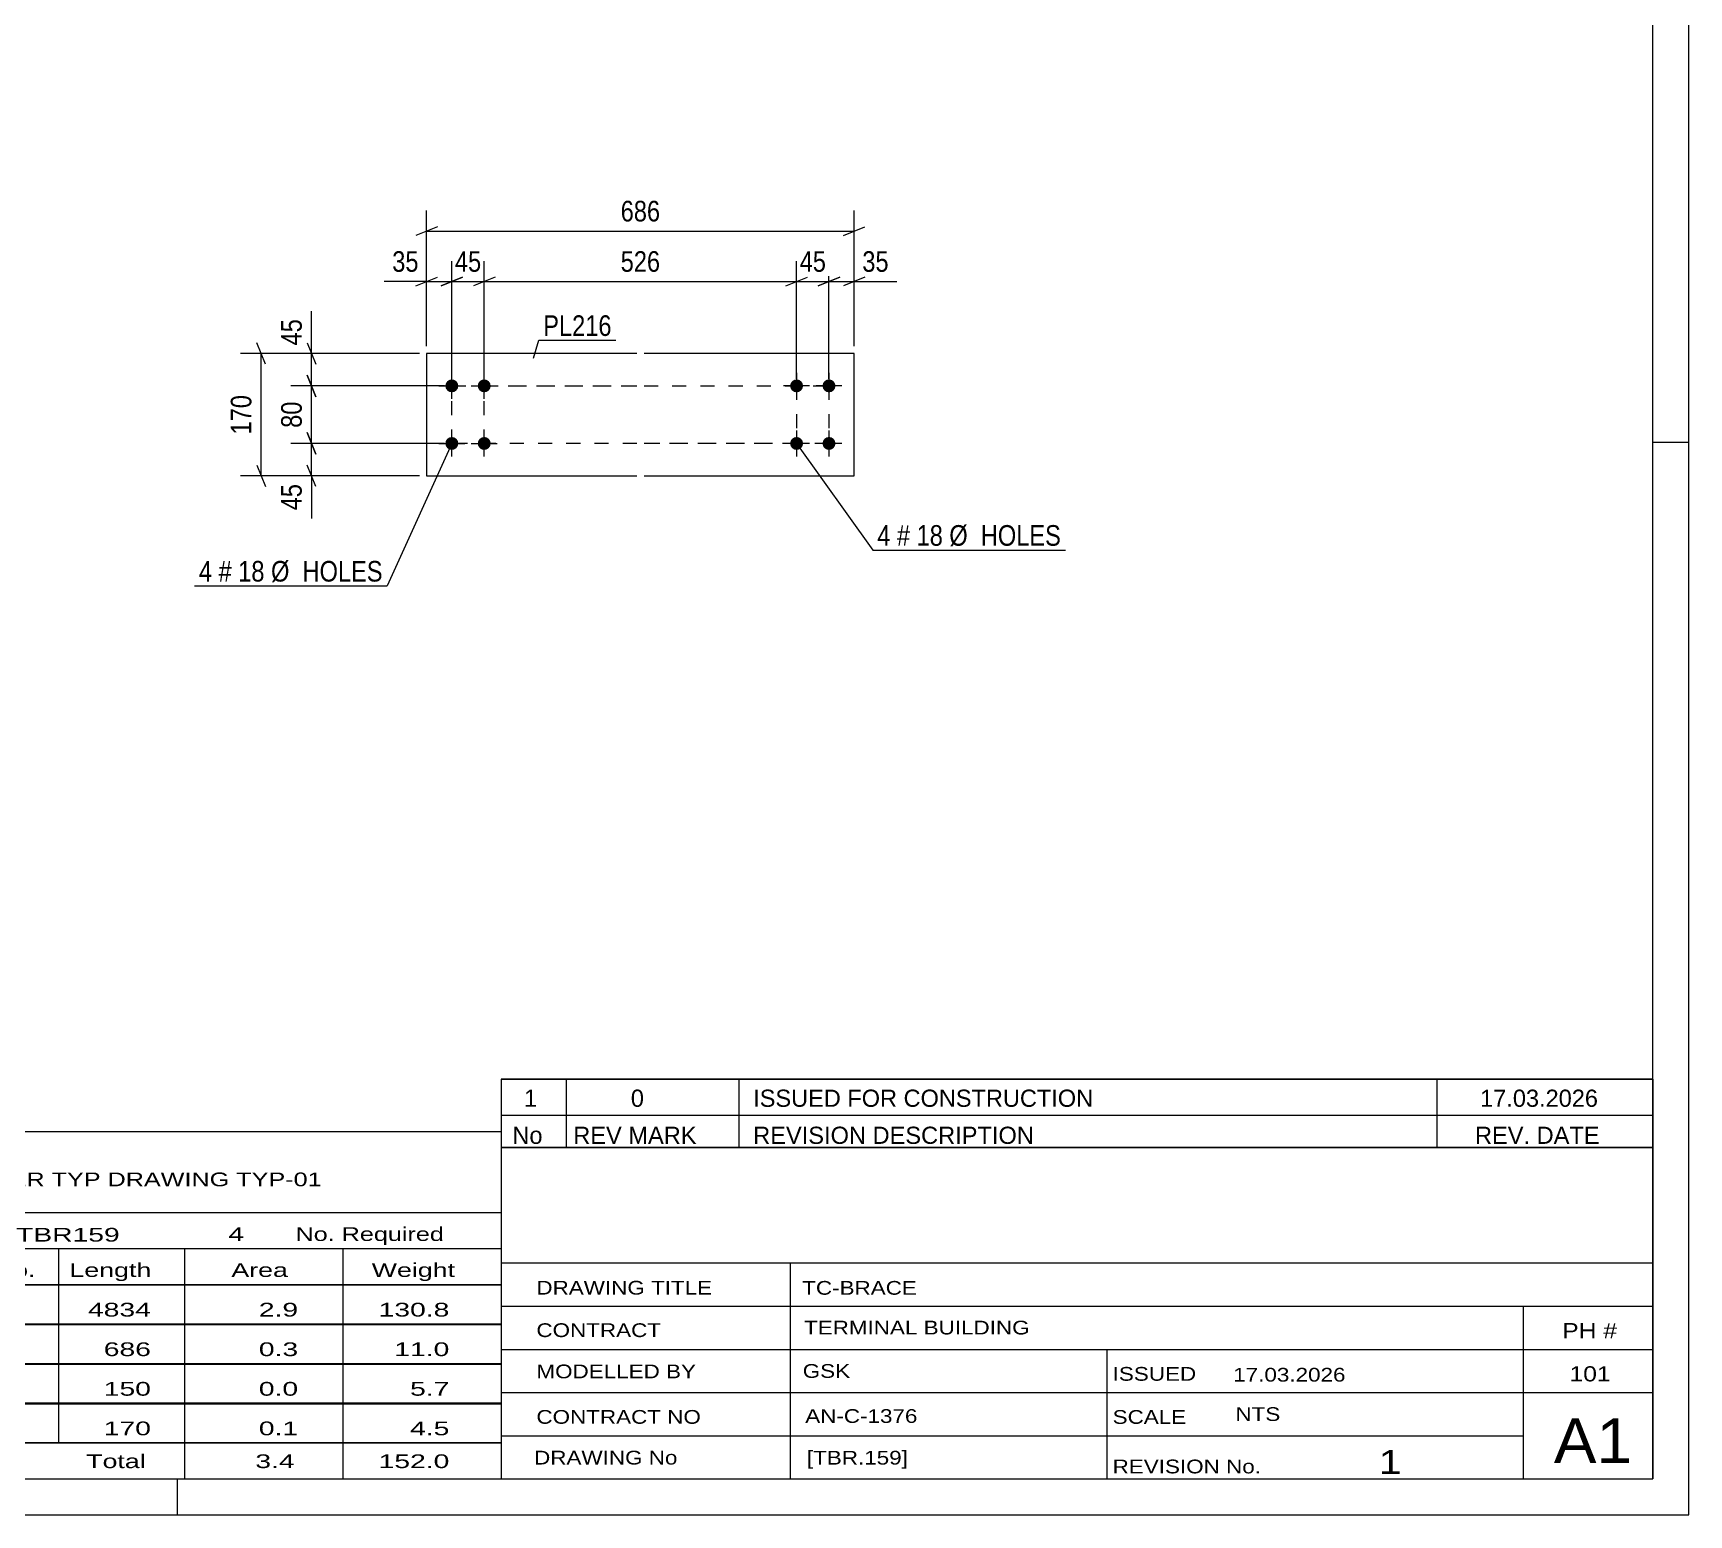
# Model space of a CAD drawing. Header units: millimetres. Extents: x 0 to 594, y 0 to 420.
# Drawn here: x 364 to 594, y 0 to 205.9 of the extents above; entities that cross this region are included whole.
import ezdxf

# ---------------------------------------------------------------- set-up
doc = ezdxf.new("R2010")
doc.units = ezdxf.units.MM
doc.linetypes.add('DXK_LINE_DOT2', pattern=[3.9198, 1.9599, -1.9599])
doc.styles.add('Arial Narrow', font='ARIALN.TTF', dxfattribs={"height": 0.2})

# ---------------------------------------------------------------- blocks, each defined once
blk = doc.blocks.new('Unknown-580609571-1130')
at = {"color": 5, "linetype": 'Continuous'}
for p, q in [((594, 0), (594, 420)), ((589, 5), (589, 415)), ((594, 149), (589, 149)), ((5, 5), (589, 5)), ((384, 0), (384, 5)), ((0, 0), (594, 0))]:
    blk.add_line(p, q, dxfattribs=at)
blk = doc.blocks.new('Bolt-580609571-3850 - 3848')
at = {"linetype": 'Continuous'}
for points in [[(470.03, 155.97, -1), (470.03, 157.77, -1)], [(474.53, 155.97, -1), (474.53, 157.77, -1)], [(470.03, 147.97, -1), (470.03, 149.77, -1)], [(474.53, 147.97, -1), (474.53, 149.77, -1)]]:
    blk.add_hatch(color=1, dxfattribs=at).paths.add_polyline_path(points)
at = {"color": 1, "linetype": 'Continuous'}
for p, q in [((471.83, 156.87), (468.23, 156.87)), ((470.03, 158.67), (470.03, 155.07)), ((476.33, 156.87), (472.73, 156.87)), ((474.53, 158.67), (474.53, 155.07)), ((470.03, 150.67), (470.03, 147.07)), ((474.53, 150.67), (474.53, 147.07)), ((471.83, 148.87), (468.23, 148.87)), ((476.33, 148.87), (472.73, 148.87))]:
    blk.add_line(p, q, dxfattribs=at)
blk = doc.blocks.new('Part-580609571-3849 - 3848')
at = {"color": 2, "linetype": 'Continuous'}
for p, q in [((447.83, 161.37), (418.63, 161.37)), ((418.63, 161.37), (418.63, 144.37)), ((478.03, 161.37), (448.83, 161.37)), ((478.03, 144.37), (478.03, 161.37)), ((418.63, 144.37), (447.83, 144.37)), ((448.83, 144.37), (478.03, 144.37))]:
    blk.add_line(p, q, dxfattribs=at)
blk = doc.blocks.new('Bolt-580609571-3851 - 3848')
at = {"linetype": 'Continuous'}
for points in [[(422.13, 157.77, -1), (422.13, 155.97, -1)], [(426.63, 157.77, -1), (426.63, 155.97, -1)], [(422.13, 149.77, -1), (422.13, 147.97, -1)], [(426.63, 149.77, -1), (426.63, 147.97, -1)]]:
    blk.add_hatch(color=1, dxfattribs=at).paths.add_polyline_path(points)
at = {"color": 1, "linetype": 'Continuous'}
for p, q in [((420.33, 156.87), (423.93, 156.87)), ((422.13, 155.07), (422.13, 158.67)), ((424.83, 156.87), (428.43, 156.87)), ((426.63, 155.07), (426.63, 158.67)), ((422.13, 147.07), (422.13, 150.67)), ((426.63, 147.07), (426.63, 150.67)), ((420.33, 148.87), (423.93, 148.87)), ((424.83, 148.87), (428.43, 148.87))]:
    blk.add_line(p, q, dxfattribs=at)
blk = doc.blocks.new('Rectangle-580609571-4041 - 3848')
at = {"color": 1, "linetype": 'DXK_LINE_DOT2'}
for p, q in [((422.13, 156.87), (447.83, 156.87)), ((422.13, 148.87), (422.13, 156.87)), ((448.83, 156.87), (474.53, 156.87)), ((474.53, 156.87), (474.53, 148.87)), ((447.83, 148.87), (422.13, 148.87)), ((474.53, 148.87), (448.83, 148.87))]:
    blk.add_line(p, q, dxfattribs=at)
blk = doc.blocks.new('Rectangle-580609571-4051 - 3848')
at = {"color": 1, "linetype": 'DXK_LINE_DOT2'}
for p, q in [((426.63, 156.87), (447.83, 156.87)), ((426.63, 148.87), (426.63, 156.87)), ((448.83, 156.87), (470.03, 156.87)), ((470.03, 156.87), (470.03, 148.87)), ((447.83, 148.87), (426.63, 148.87)), ((470.03, 148.87), (448.83, 148.87))]:
    blk.add_line(p, q, dxfattribs=at)
blk = doc.blocks.new('StraightDimension-580609571-4018 - 3848')
at = {"color": 7, "linetype": 'Continuous'}
for p, q in [((402.03, 150.37), (403.23, 147.37)), ((421.13, 148.87), (399.78, 148.87)), ((402.63, 144.37), (402.63, 148.87)), ((403.23, 142.87), (402.03, 145.87)), ((417.63, 144.37), (399.78, 144.37))]:
    blk.add_line(p, q, dxfattribs=at)
at = {"color": 0}
blk.add_wipeout([(401.88, 143.84), (397.68, 143.84), (397.68, 138.98), (401.88, 138.98)], dxfattribs=at)
at = {"color": 7, "linetype": 'Continuous'}
blk.add_line((402.63, 144.37), (402.63, 138.46), dxfattribs=at)
blk.add_line((402.63, 144.37), (402.63, 138.46), dxfattribs=at)
at = {"color": 3, "style": 'Arial Narrow'}
blk.add_text('45', height=2.863, rotation=90.0002, dxfattribs=at).set_placement((401.28, 139.58))
blk = doc.blocks.new('StraightDimension-580609571-3859 - 3848')
at = {"color": 7, "linetype": 'Continuous'}
for p, q in [((422.13, 157.87), (422.13, 174.22)), ((426.63, 157.87), (426.63, 174.22)), ((420.63, 170.77), (423.63, 171.97)), ((422.13, 171.37), (426.63, 171.37)), ((428.13, 171.97), (425.13, 170.77))]:
    blk.add_line(p, q, dxfattribs=at)
at = {"color": 0}
blk.add_wipeout([(426.81, 172.12), (426.81, 176.32), (421.96, 176.32), (421.96, 172.12)], dxfattribs=at)
at = {"color": 3, "style": 'Arial Narrow'}
blk.add_text('45', height=2.863, dxfattribs=at).set_placement((422.56, 172.72))
blk = doc.blocks.new('StraightDimension-580609571-3856 - 3848')
at = {"color": 7, "linetype": 'Continuous'}
for p, q in [((474.53, 157.87), (474.53, 174.22)), ((478.03, 162.37), (478.03, 174.22)), ((473.03, 170.77), (476.03, 171.97)), ((474.53, 171.37), (478.03, 171.37)), ((479.53, 171.97), (476.53, 170.77))]:
    blk.add_line(p, q, dxfattribs=at)
at = {"color": 0}
blk.add_wipeout([(483.41, 172.12), (483.41, 176.32), (478.56, 176.32), (478.56, 172.12)], dxfattribs=at)
at = {"color": 7, "linetype": 'Continuous'}
blk.add_line((478.03, 171.37), (483.94, 171.37), dxfattribs=at)
blk.add_line((478.03, 171.37), (483.94, 171.37), dxfattribs=at)
at = {"color": 3, "style": 'Arial Narrow'}
blk.add_text('35', height=2.863, dxfattribs=at).set_placement((479.16, 172.72))
blk = doc.blocks.new('StraightDimension-580609571-3857 - 3848')
at = {"color": 7, "linetype": 'Continuous'}
for p, q in [((470.03, 157.87), (470.03, 174.22)), ((474.53, 157.87), (474.53, 174.22)), ((468.53, 170.77), (471.53, 171.97)), ((470.03, 171.37), (474.53, 171.37)), ((476.03, 171.97), (473.03, 170.77))]:
    blk.add_line(p, q, dxfattribs=at)
at = {"color": 0}
blk.add_wipeout([(474.71, 172.12), (474.71, 176.32), (469.86, 176.32), (469.86, 172.12)], dxfattribs=at)
at = {"color": 3, "style": 'Arial Narrow'}
blk.add_text('45', height=2.863, dxfattribs=at).set_placement((470.46, 172.72))
blk = doc.blocks.new('StraightDimension-580609571-3858 - 3848')
at = {"color": 7, "linetype": 'Continuous'}
for p, q in [((426.63, 157.87), (426.63, 174.22)), ((470.03, 157.87), (470.03, 174.22)), ((428.13, 171.97), (425.13, 170.77)), ((426.63, 171.37), (470.03, 171.37)), ((468.53, 170.77), (471.53, 171.97))]:
    blk.add_line(p, q, dxfattribs=at)
at = {"color": 0}
blk.add_wipeout([(451.68, 172.12), (451.68, 176.32), (444.99, 176.32), (444.99, 172.12)], dxfattribs=at)
at = {"color": 3, "style": 'Arial Narrow'}
blk.add_text('526', height=2.863, dxfattribs=at).set_placement((445.59, 172.72))
blk = doc.blocks.new('StraightDimension-580609571-3860 - 3848')
at = {"color": 7, "linetype": 'Continuous'}
for p, q in [((418.63, 162.37), (418.63, 174.22)), ((422.13, 157.87), (422.13, 174.22)), ((417.13, 170.77), (420.13, 171.97)), ((418.63, 171.37), (422.13, 171.37)), ((423.63, 171.97), (420.63, 170.77))]:
    blk.add_line(p, q, dxfattribs=at)
at = {"color": 0}
blk.add_wipeout([(418.11, 172.12), (418.11, 176.32), (413.25, 176.32), (413.25, 172.12)], dxfattribs=at)
at = {"color": 7, "linetype": 'Continuous'}
blk.add_line((418.63, 171.37), (412.73, 171.37), dxfattribs=at)
blk.add_line((418.63, 171.37), (412.73, 171.37), dxfattribs=at)
at = {"color": 3, "style": 'Arial Narrow'}
blk.add_text('35', height=2.863, dxfattribs=at).set_placement((413.85, 172.72))
blk = doc.blocks.new('StraightDimension-580609571-3876 - 3848')
at = {"color": 7, "linetype": 'Continuous'}
for p, q in [((418.63, 162.37), (418.63, 181.22)), ((478.03, 162.37), (478.03, 181.22)), ((420.13, 178.97), (417.13, 177.77)), ((418.63, 178.37), (478.03, 178.37)), ((476.53, 177.77), (479.53, 178.97))]:
    blk.add_line(p, q, dxfattribs=at)
at = {"color": 0}
blk.add_wipeout([(451.68, 179.12), (451.68, 183.32), (444.99, 183.32), (444.99, 179.12)], dxfattribs=at)
at = {"color": 3, "style": 'Arial Narrow'}
blk.add_text('686', height=2.863, dxfattribs=at).set_placement((445.59, 179.72))
blk = doc.blocks.new('StraightDimension-580609571-3896 - 3848')
at = {"color": 7, "linetype": 'Continuous'}
for p, q in [((417.63, 161.37), (392.78, 161.37)), ((396.23, 159.87), (395.03, 162.87)), ((395.63, 144.37), (395.63, 161.37)), ((395.03, 145.87), (396.23, 142.87)), ((417.63, 144.37), (392.78, 144.37))]:
    blk.add_line(p, q, dxfattribs=at)
at = {"color": 0}
blk.add_wipeout([(394.88, 156.21), (390.68, 156.21), (390.68, 149.52), (394.88, 149.52)], dxfattribs=at)
at = {"color": 3, "style": 'Arial Narrow'}
blk.add_text('170', height=2.863, rotation=90.0002, dxfattribs=at).set_placement((394.28, 150.12))
blk = doc.blocks.new('StraightDimension-580609571-4016 - 3848')
at = {"color": 7, "linetype": 'Continuous'}
for p, q in [((417.63, 161.37), (399.78, 161.37)), ((402.03, 162.87), (403.23, 159.87)), ((402.63, 156.87), (402.63, 161.37)), ((421.13, 156.87), (399.78, 156.87)), ((403.23, 155.37), (402.03, 158.37))]:
    blk.add_line(p, q, dxfattribs=at)
at = {"color": 0}
blk.add_wipeout([(401.88, 166.75), (397.68, 166.75), (397.68, 161.89), (401.88, 161.89)], dxfattribs=at)
at = {"color": 7, "linetype": 'Continuous'}
blk.add_line((402.63, 161.37), (402.63, 167.27), dxfattribs=at)
blk.add_line((402.63, 161.37), (402.63, 167.27), dxfattribs=at)
at = {"color": 3, "style": 'Arial Narrow'}
blk.add_text('45', height=2.863, rotation=90.0002, dxfattribs=at).set_placement((401.28, 162.49))
blk = doc.blocks.new('StraightDimension-580609571-4017 - 3848')
at = {"color": 7, "linetype": 'Continuous'}
for p, q in [((421.13, 156.87), (399.78, 156.87)), ((402.03, 158.37), (403.23, 155.37)), ((402.63, 148.87), (402.63, 156.87)), ((403.23, 147.37), (402.03, 150.37)), ((421.13, 148.87), (399.78, 148.87))]:
    blk.add_line(p, q, dxfattribs=at)
at = {"color": 0}
blk.add_wipeout([(401.88, 155.29), (397.68, 155.29), (397.68, 150.44), (401.88, 150.44)], dxfattribs=at)
at = {"color": 3, "style": 'Arial Narrow'}
blk.add_text('80', height=2.863, rotation=90.0002, dxfattribs=at).set_placement((401.28, 151.04))
blk = doc.blocks.new('Unknown-580609571-4788')
at = {"color": 7, "linetype": 'Continuous'}
for p, q in [((269, 53.25), (429, 53.25)), ((269, 42), (269, 53.25)), ((429, 53.25), (429, 42)), ((269, 42), (429, 42)), ((269, 42), (269, 37)), ((429, 42), (429, 37)), ((269, 37), (429, 37)), ((269, 37), (269, 32)), ((293, 37), (293, 32)), ((328.5, 37), (328.5, 32)), ((354.5, 37), (354.5, 32)), ((367.5, 37), (367.5, 32)), ((385, 37), (385, 32)), ((407, 37), (407, 32)), ((429, 37), (429, 32)), ((269, 32), (429, 32)), ((269, 31.95), (269, 26.55)), ((269, 31.95), (429, 31.95)), ((293, 32), (293, 26.5)), ((328.5, 32), (328.5, 26.5)), ((354.5, 32), (354.5, 26.5)), ((367.5, 32), (367.5, 26.5)), ((385, 32), (385, 26.5)), ((407, 32), (407, 26.5)), ((429, 31.95), (429, 26.55)), ((269, 26.55), (429, 26.55)), ((269, 26.45), (269, 21.05)), ((269, 26.45), (429, 26.45)), ((293, 26.5), (293, 21)), ((328.5, 26.5), (328.5, 21)), ((354.5, 26.5), (354.5, 21)), ((367.5, 26.5), (367.5, 21)), ((385, 26.5), (385, 21)), ((407, 26.5), (407, 21)), ((429, 26.45), (429, 21.05)), ((269, 21.05), (429, 21.05)), ((269, 20.95), (269, 15.55)), ((269, 20.95), (429, 20.95)), ((293, 21), (293, 15.5)), ((328.5, 21), (328.5, 15.5)), ((354.5, 21), (354.5, 15.5)), ((367.5, 21), (367.5, 15.5)), ((385, 21), (385, 15.5)), ((407, 21), (407, 15.5)), ((429, 20.95), (429, 15.55)), ((269, 15.55), (429, 15.55)), ((269, 15.45), (269, 10.05)), ((269, 15.45), (429, 15.45)), ((293, 15.5), (293, 10)), ((328.5, 15.5), (328.5, 10)), ((354.5, 15.5), (354.5, 10)), ((367.5, 15.5), (367.5, 10)), ((385, 15.5), (385, 10)), ((407, 15.5), (407, 10)), ((429, 15.45), (429, 10.05)), ((269, 10.05), (429, 10.05)), ((269, 10), (429, 10)), ((269, 10), (269, 5)), ((385, 10), (385, 5)), ((407, 10), (407, 5)), ((429, 10), (429, 5)), ((269, 5), (429, 5))]:
    blk.add_line(p, q, dxfattribs=at)
at = {"color": 7, "style": 'Arial Narrow'}
for s, height, width, p in [('GENERAL NOTES & WELD DETAILS :', 2.8633, 1.4, (270.15, 45.56)), ('REFER TYP DRAWING TYP-01', 1.9089, 1.6, (353.7, 45.66)), ("MATERIAL LIST FOR ASSEMBLY MK'D", 1.9089, 1.6, (270.15, 38.06)), ('TBR159', 1.909, 1.794707, (361.59, 37.97)), ('4', 1.91, 1.794707, (391.08, 38.06)), ('No. Required', 1.9089, 1.6, (400.41, 38.06)), ('Mark', 1.909, 1.7, (270.34, 33)), ('Profile', 1.909, 1.7, (303.41, 33)), ('Material', 1.909, 1.7, (333.54, 33.06)), ('No.', 1.909, 1.7, (358.5, 33.06)), ('Length', 1.909, 1.7, (369, 33.06)), ('Area', 1.909, 1.7, (391.5, 33.06)), ('Weight', 1.909, 1.7, (411, 33.06))]:
    blk.add_text(s, height=height, dxfattribs=dict(at, width=width)).set_placement(p)
at = {"color": 7, "linetype": 'Continuous', "style": 'Arial Narrow'}
for s, height, width, p in [('TBR159', 1.909, 1.794707, (270.5, 27.56)), ('SHS150*6', 1.909, 1.794707, (295, 27.56)), ('E350', 1.909, 1.794707, (334.74, 27.56)), ('1', 1.91, 1.794707, (358.86, 27.56)), ('4834', 1.909, 1.794707, (371.58, 27.56)), ('2.9', 1.909, 1.794707, (395.32, 27.56)), ('130.8', 1.909, 1.794707, (411.96, 27.56)), ('PL216', 1.909, 1.794707, (270.5, 22.06)), ('PL12*170', 1.909, 1.794707, (295, 22.06)), ('E350', 1.909, 1.794707, (334.74, 22.06)), ('1', 1.91, 1.794707, (358.86, 22.06)), ('686', 1.909, 1.794707, (373.77, 22.06)), ('0.3', 1.909, 1.794707, (395.32, 22.06)), ('11.0', 1.909, 1.794707, (414.14, 22.06)), ('PL40', 1.909, 1.794707, (270.5, 16.56)), ('PL10*120', 1.909, 1.794707, (295, 16.56)), ('E350', 1.909, 1.794707, (334.74, 16.56)), ('4', 1.91, 1.794707, (358.86, 16.56)), ('150', 1.909, 1.794707, (373.77, 16.56)), ('0.0', 1.909, 1.794707, (395.32, 16.56)), ('5.7', 1.909, 1.794707, (416.33, 16.56)), ('PL98', 1.909, 1.794707, (270.5, 11.06)), ('PL10*170', 1.909, 1.794707, (295, 11.06)), ('E350', 1.909, 1.794707, (334.74, 11.06)), ('2', 1.91, 1.794707, (358.86, 11.06)), ('170', 1.909, 1.794707, (373.77, 11.06)), ('0.1', 1.909, 1.794707, (395.32, 11.06)), ('4.5', 1.909, 1.794707, (416.33, 11.06)), ('Total', 1.909, 1.7, (371.33, 6.5)), ('3.4', 1.909, 1.794707, (394.83, 6.5)), ('152.0', 1.909, 1.794707, (411.96, 6.5))]:
    blk.add_text(s, height=height, dxfattribs=dict(at, width=width)).set_placement(p)
blk = doc.blocks.new('Unknown-580609571-4786')
at = {"color": 7, "linetype": 'Continuous'}
for p, q in [((429, 51.05), (429, 5)), ((429, 51.05), (589, 51.05)), ((589, 51), (589, 5)), ((429, 35), (589, 35)), ((469.14, 35), (469.14, 5)), ((429, 29), (589, 29)), ((571, 5.05), (571, 29.05)), ((429, 23), (589, 23)), ((513.14, 23), (513.14, 5)), ((429, 17), (589, 17)), ((429, 11), (571, 11)), ((429, 5), (589, 5))]:
    blk.add_line(p, q, dxfattribs=at)
at = {"color": 7, "style": 'Arial Narrow'}
for s, height, width, p in [('DRAWING TITLE', 1.9089, 1.425378, (433.88, 30.61)), ('TC-BRACE', 1.909, 1.425378, (470.81, 30.59)), ('CONTRACT', 1.909, 1.425378, (433.88, 24.71)), ('TERMINAL BUILDING', 1.9089, 1.425378, (471.06, 25.07)), ('MODELLED BY', 1.9089, 1.425378, (433.88, 18.98)), ('GSK', 1.909, 1.425378, (470.88, 19.04)), ('ISSUED', 1.909, 1.425378, (513.94, 18.64)), ('17.03.2026', 1.909, 1.425378, (530.69, 18.52)), ('CONTRACT NO', 1.9089, 1.425378, (433.88, 12.66)), ('AN-C-1376', 1.909, 1.425378, (471.23, 12.78)), ('SCALE', 1.909, 1.425378, (513.94, 12.65)), ('A1', 6.204, 1.25, (575.24, 7.2)), ('DRAWING No', 1.909, 1.425378, (433.56, 7)), ('[TBR.159]', 1.909, 1.425378, (471.46, 6.99)), ('REVISION No.', 1.9089, 1.425378, (513.94, 5.77)), ('1', 3.34, 1.5, (550.91, 5.68))]:
    blk.add_text(s, height=height, dxfattribs=dict(at, width=width)).set_placement(p)
at = {"color": 7, "linetype": 'Continuous', "style": 'Arial Narrow'}
for s, height, width, p in [('PH #', 2.1, 1.42538, (576.4, 24.55)), ('101', 2.1, 1.42538, (577.41, 18.55)), ('NTS', 1.909, 1.425378, (531, 13.05))]:
    blk.add_text(s, height=height, dxfattribs=dict(at, width=width)).set_placement(p)
blk = doc.blocks.new('Unknown-580609571-4787')
at = {"color": 7, "linetype": 'Continuous'}
for p, q in [((429, 60.55), (589, 60.55)), ((589, 60.55), (429, 60.55)), ((429, 60.55), (429, 55.55)), ((438, 60.55), (438, 55.55)), ((462, 60.55), (462, 55.55)), ((559, 60.55), (559, 55.55)), ((589, 60.55), (589, 55.55)), ((429, 55.55), (589, 55.55)), ((429, 55.55), (429, 51.05)), ((429, 55.55), (589, 55.55)), ((438, 55.55), (438, 51.05)), ((462, 55.55), (462, 51.05)), ((559, 55.55), (559, 51.05)), ((589, 55.55), (589, 51.05)), ((589, 51.05), (429, 51.05))]:
    blk.add_line(p, q, dxfattribs=at)
at = {"color": 7, "linetype": 'Continuous', "style": 'Arial Narrow'}
for s, height, width, p in [('1', 2.39, 1.196471, (432.16, 56.7)), ('0', 2.39, 1.196471, (447, 56.7)), ('ISSUED FOR CONSTRUCTION', 2.3861, 1.196471, (464, 56.7)), ('17.03.2026', 2.386, 1.196471, (565, 56.7)), ('No', 2.386, 1.2, (430.54, 51.55)), ('REV MARK', 2.386, 1.2, (439, 51.55)), ('REVISION DESCRIPTION', 2.3861, 1.2, (464, 51.55)), ('REV. DATE', 2.386, 1.2, (564.28, 51.55))]:
    blk.add_text(s, height=height, dxfattribs=dict(at, width=width)).set_placement(p)
blk = doc.blocks.new('Mark-580609571-3899 - 3848')
at = {"color": 0}
blk.add_wipeout([(444.33, 163.81), (444.33, 166.81), (434.83, 166.81), (434.83, 163.81)], dxfattribs=at)
blk.add_wipeout([(444.33, 163.81), (444.33, 166.81), (434.83, 166.81), (434.83, 163.81)], dxfattribs=at)
at = {"color": 30, "linetype": 'Continuous'}
for p, q in [((433.46, 160.71), (434.23, 163.21)), ((434.23, 163.21), (444.93, 163.21))]:
    blk.add_line(p, q, dxfattribs=at)
at = {"color": 3, "style": 'Arial Narrow'}
blk.add_text('PL216', height=2.863, dxfattribs=at).set_placement((434.83, 163.81))
blk = doc.blocks.new('Mark-580609571-3902 - 3848')
at = {"color": 0}
blk.add_wipeout([(483.07, 134.66), (483.07, 137.66), (481.24, 137.66), (481.24, 134.66)], dxfattribs=at)
blk.add_wipeout([(483.07, 134.66), (483.07, 137.66), (481.24, 137.66), (481.24, 134.66)], dxfattribs=at)
at = {"color": 7, "linetype": 'Continuous'}
blk.add_line((470.03, 148.87), (480.64, 134.06), dxfattribs=at)
at = {"color": 0}
blk.add_wipeout([(485.8, 134.66), (485.8, 137.66), (483.97, 137.66), (483.97, 134.66)], dxfattribs=at)
blk.add_wipeout([(485.8, 134.66), (485.8, 137.66), (483.97, 137.66), (483.97, 134.66)], dxfattribs=at)
at = {"color": 3, "style": 'Arial Narrow'}
blk.add_text('4', height=2.86, dxfattribs=at).set_placement((481.24, 134.66))
at = {"color": 0}
blk.add_wipeout([(490.35, 134.66), (490.35, 137.66), (486.7, 137.66), (486.7, 134.66)], dxfattribs=at)
blk.add_wipeout([(490.35, 134.66), (490.35, 137.66), (486.7, 137.66), (486.7, 134.66)], dxfattribs=at)
at = {"color": 3, "style": 'Arial Narrow'}
blk.add_text('#', height=2.86, dxfattribs=at).set_placement((483.97, 134.66))
at = {"color": 0}
blk.add_wipeout([(506.78, 134.66), (506.78, 137.66), (491.25, 137.66), (491.25, 134.66)], dxfattribs=at)
blk.add_wipeout([(506.78, 134.66), (506.78, 137.66), (491.25, 137.66), (491.25, 134.66)], dxfattribs=at)
at = {"color": 7, "linetype": 'Continuous'}
blk.add_line((480.64, 134.06), (507.38, 134.06), dxfattribs=at)
at = {"color": 3, "style": 'Arial Narrow'}
for s, p in [('18', (486.7, 134.66)), ('Ø  HOLES', (491.25, 134.66))]:
    blk.add_text(s, height=2.863, dxfattribs=at).set_placement(p)
blk = doc.blocks.new('Mark-580609571-3903 - 3848')
at = {"color": 0}
blk.add_wipeout([(388.82, 129.68), (388.82, 132.68), (386.99, 132.68), (386.99, 129.68)], dxfattribs=at)
blk.add_wipeout([(388.82, 129.68), (388.82, 132.68), (386.99, 132.68), (386.99, 129.68)], dxfattribs=at)
blk.add_wipeout([(391.55, 129.68), (391.55, 132.68), (389.72, 132.68), (389.72, 129.68)], dxfattribs=at)
blk.add_wipeout([(391.55, 129.68), (391.55, 132.68), (389.72, 132.68), (389.72, 129.68)], dxfattribs=at)
at = {"color": 3, "style": 'Arial Narrow'}
blk.add_text('4', height=2.86, dxfattribs=at).set_placement((386.99, 129.68))
at = {"color": 0}
blk.add_wipeout([(396.11, 129.68), (396.11, 132.68), (392.45, 132.68), (392.45, 129.68)], dxfattribs=at)
blk.add_wipeout([(396.11, 129.68), (396.11, 132.68), (392.45, 132.68), (392.45, 129.68)], dxfattribs=at)
at = {"color": 3, "style": 'Arial Narrow'}
blk.add_text('#', height=2.86, dxfattribs=at).set_placement((389.72, 129.68))
at = {"color": 0}
blk.add_wipeout([(412.53, 129.68), (412.53, 132.68), (397.01, 132.68), (397.01, 129.68)], dxfattribs=at)
blk.add_wipeout([(412.53, 129.68), (412.53, 132.68), (397.01, 132.68), (397.01, 129.68)], dxfattribs=at)
at = {"color": 7, "linetype": 'Continuous'}
for p in [(422.13, 148.87), (386.39, 129.08)]:
    blk.add_line(p, (413.13, 129.08), dxfattribs=at)
at = {"color": 3, "style": 'Arial Narrow'}
for s, p in [('18', (392.45, 129.68)), ('Ø  HOLES', (397.01, 129.68))]:
    blk.add_text(s, height=2.863, dxfattribs=at).set_placement(p)

msp = doc.modelspace()

# ---------------------------------------------------------------- block references
for name in ['Unknown-580609571-1130', 'Part-580609571-3849 - 3848', 'Bolt-580609571-3851 - 3848', 'Rectangle-580609571-4041 - 3848', 'Rectangle-580609571-4051 - 3848', 'Bolt-580609571-3850 - 3848', 'Unknown-580609571-4787', 'Unknown-580609571-4788', 'Unknown-580609571-4786']:
    msp.add_blockref(name, (0, 0))

# ---------------------------------------------------------------- next in the draw order: block references
for name in ['StraightDimension-580609571-3859 - 3848', 'StraightDimension-580609571-3856 - 3848', 'StraightDimension-580609571-4018 - 3848', 'Mark-580609571-3902 - 3848']:
    msp.add_blockref(name, (0, 0))

# ---------------------------------------------------------------- next in the draw order: block references
for name in ['StraightDimension-580609571-3860 - 3848', 'StraightDimension-580609571-3857 - 3848']:
    msp.add_blockref(name, (0, 0))

# ---------------------------------------------------------------- next in the draw order: block references
msp.add_blockref('StraightDimension-580609571-3858 - 3848', (0, 0))

# ---------------------------------------------------------------- next in the draw order: block references
msp.add_blockref('StraightDimension-580609571-3876 - 3848', (0, 0))

# ---------------------------------------------------------------- next in the draw order: block references
for name in ['Mark-580609571-3899 - 3848', 'StraightDimension-580609571-3896 - 3848']:
    msp.add_blockref(name, (0, 0))

# ---------------------------------------------------------------- next in the draw order: block references
msp.add_blockref('StraightDimension-580609571-4016 - 3848', (0, 0))

# ---------------------------------------------------------------- next in the draw order: block references
msp.add_blockref('StraightDimension-580609571-4017 - 3848', (0, 0))

# ---------------------------------------------------------------- next in the draw order: block references
msp.add_blockref('Mark-580609571-3903 - 3848', (0, 0))

doc.saveas('drawing.dxf')
